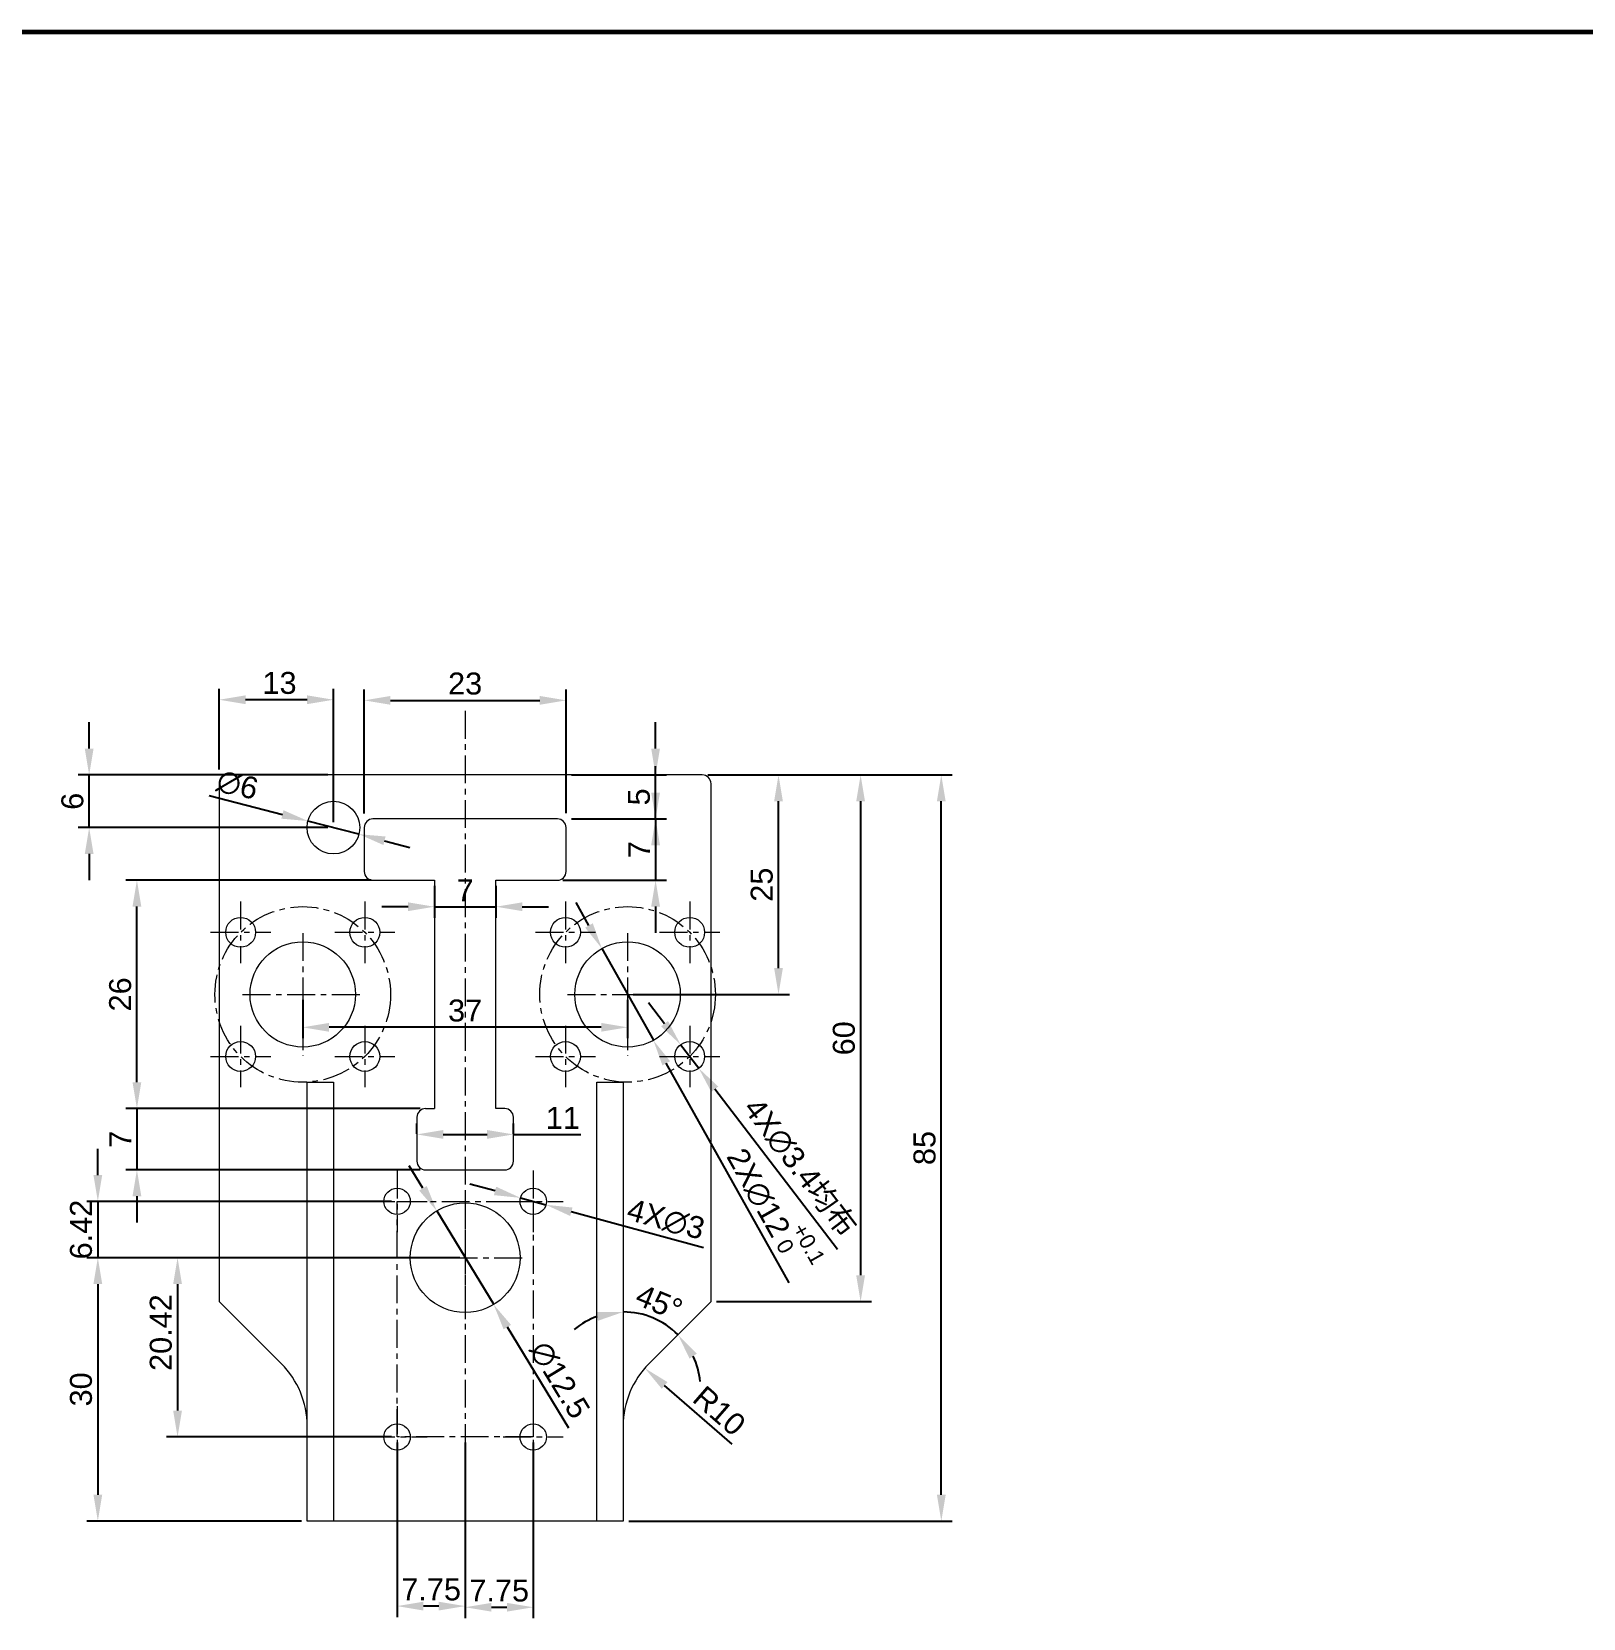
# Model space of a CAD drawing. Header units: millimetres. Extents: x 8228 to 14419, y 2533 to 3289.
# Drawn here: x 10248.3 to 10425, y 2898.1 to 3078.9 of the extents above; entities that cross this region are included whole.
import ezdxf

# ---------------------------------------------------------------- set-up
doc = ezdxf.new("R2010")
doc.units = ezdxf.units.MM
doc.linetypes.add('CENTER', pattern=[50.8, 31.75, -6.35, 6.35, -6.35])
for name, color, linetype, lineweight in [('中心线', 1, 'CENTER', 5), ('标注', 3, 'Continuous', 5), ('线框', 7, 'Continuous', 60)]:
    doc.layers.add(name, color=color, linetype=linetype, lineweight=lineweight)
doc.styles.get("Standard").update_dxf_attribs({"font": 'arial.ttf'})
doc.dimstyles.new('样式0-2', dxfattribs={"dimtxt": 2.5, "dimasz": 3, "dimexe": 1.25, "dimexo": 0.625, "dimtad": 1, "dimdsep": 46, "dimtxsty": 'Standard', "dimcen": 2.5, "dimazin": 0, "dimtfac": 1, "dimtmove": 0, "dimatfit": 3, "dimfxl": 1, "dimarcsym": 0})
doc.dimstyles.new('样式0-2$0', dxfattribs={"dimtxt": 2.5, "dimasz": 3, "dimexe": 1.25, "dimexo": 0.625, "dimtad": 1, "dimdsep": 46, "dimtxsty": 'Standard', "dimcen": 2.5, "dimazin": 0, "dimtfac": 1, "dimtmove": 0, "dimatfit": 3, "dimfxl": 1, "dimarcsym": 0})

# ---------------------------------------------------------------- blocks, each defined once
blk = doc.blocks.new('*D44')
at = {"layer": 'Defpoints', "color": 0, "ltscale": 0.1, "transparency": 16777216}
for p in [(10309.16, 3002.71), (10286.16, 2989.21), (10309.16, 2989.21)]:
    blk.add_point(p, dxfattribs=at)
at = {"layer": '标注', "color": 0, "lineweight": -2, "ltscale": 0.1, "transparency": 16777216}
for p, q in [((10286.16, 2989.83), (10286.16, 3003.96)), ((10289.16, 3002.71), (10306.16, 3002.71)), ((10309.16, 2989.84), (10309.16, 3003.96))]:
    blk.add_line(p, q, dxfattribs=at)
at = {"layer": '标注', "color": 0, "ltscale": 0.1, "transparency": 16777216}
for points in [[(10289.16, 3003.21), (10289.16, 3002.21), (10286.16, 3002.71)], [(10306.16, 3003.21), (10306.16, 3002.21), (10309.16, 3002.71)]]:
    blk.add_solid(points, dxfattribs=at)
at = {"layer": '标注', "color": 0, "ltscale": 0.1, "transparency": 16777216, "insert": (10297.66, 3004.61), "char_height": 2.5, "attachment_point": 5}
blk.add_mtext('23', dxfattribs=at)
blk = doc.blocks.new('*D46')
at = {"layer": 'Defpoints', "color": 0, "ltscale": 0.1, "transparency": 16777216}
for p in [(10303.97, 2946.03), (10306.86, 2945.24)]:
    blk.add_point(p, dxfattribs=at)
at = {"layer": '标注', "color": 0, "lineweight": -2, "ltscale": 0.1, "transparency": 16777216}
for p, q in [((10301.07, 2946.82), (10298.18, 2947.61)), ((10303.97, 2946.03), (10306.86, 2945.24)), ((10324.81, 2940.34), (10309.75, 2944.45))]:
    blk.add_line(p, q, dxfattribs=at)
at = {"layer": '标注', "color": 0, "ltscale": 0.1, "transparency": 16777216}
for points in [[(10301.2, 2947.3), (10300.94, 2946.34), (10303.97, 2946.03)], [(10309.89, 2944.93), (10309.62, 2943.97), (10306.86, 2945.24)]]:
    blk.add_solid(points, dxfattribs=at)
at = {"layer": '标注', "color": 0, "ltscale": 0.1, "transparency": 16777216, "insert": (10320.52, 2943.55), "char_height": 2.5, "attachment_point": 5, "rotation": 344.7311}
blk.add_mtext('4X∅3', dxfattribs=at)
blk = doc.blocks.new('*D47')
at = {"layer": 'Defpoints', "color": 0, "ltscale": 0.1, "transparency": 16777216}
for p in [(10294.16, 2982.21), (10301.16, 2982.21), (10301.16, 2979.2)]:
    blk.add_point(p, dxfattribs=at)
at = {"layer": '标注', "color": 0, "lineweight": -2, "ltscale": 0.1, "transparency": 16777216}
for p, q in [((10294.16, 2981.59), (10294.16, 2977.95)), ((10301.16, 2981.59), (10301.16, 2977.95)), ((10291.16, 2979.2), (10288.16, 2979.2)), ((10294.16, 2979.2), (10301.16, 2979.2)), ((10304.16, 2979.2), (10307.16, 2979.2))]:
    blk.add_line(p, q, dxfattribs=at)
at = {"layer": '标注', "color": 0, "ltscale": 0.1, "transparency": 16777216}
for points in [[(10291.16, 2979.7), (10291.16, 2978.7), (10294.16, 2979.2)], [(10304.16, 2979.7), (10304.16, 2978.7), (10301.16, 2979.2)]]:
    blk.add_solid(points, dxfattribs=at)
at = {"layer": '标注', "color": 0, "ltscale": 0.1, "transparency": 16777216, "insert": (10297.66, 2981.07), "char_height": 2.5, "attachment_point": 5}
blk.add_mtext('7', dxfattribs=at)
blk = doc.blocks.new('*D48')
at = {"layer": 'Defpoints', "color": 0, "ltscale": 0.1, "transparency": 16777216}
for p in [(10292.16, 2952.71), (10303.16, 2953.26), (10303.16, 2952.71)]:
    blk.add_point(p, dxfattribs=at)
at = {"layer": '标注', "color": 0, "lineweight": -2, "ltscale": 0.1, "transparency": 16777216}
for p, q in [((10292.16, 2953.34), (10292.16, 2954.51)), ((10303.16, 2953.34), (10303.16, 2954.51)), ((10295.16, 2953.26), (10300.16, 2953.26)), ((10303.16, 2953.26), (10310.85, 2953.26))]:
    blk.add_line(p, q, dxfattribs=at)
at = {"layer": '标注', "color": 0, "ltscale": 0.1, "transparency": 16777216}
for points in [[(10295.16, 2953.76), (10295.16, 2952.76), (10292.16, 2953.26)], [(10300.16, 2953.76), (10300.16, 2952.76), (10303.16, 2953.26)]]:
    blk.add_solid(points, dxfattribs=at)
at = {"layer": '标注', "color": 0, "ltscale": 0.1, "transparency": 16777216, "insert": (10308.79, 2955.14), "char_height": 2.5, "attachment_point": 5}
blk.add_mtext('11', dxfattribs=at)
blk = doc.blocks.new('*D49')
at = {"layer": 'Defpoints', "color": 0, "ltscale": 0.1, "transparency": 16777216}
for p in [(10260.28, 2982.21), (10287.57, 2982.21), (10293.16, 2956.21)]:
    blk.add_point(p, dxfattribs=at)
at = {"layer": '标注', "color": 0, "lineweight": -2, "ltscale": 0.1, "transparency": 16777216}
for p, q in [((10286.94, 2982.21), (10259.03, 2982.21)), ((10260.28, 2959.21), (10260.28, 2979.21)), ((10292.54, 2956.21), (10259.03, 2956.21))]:
    blk.add_line(p, q, dxfattribs=at)
at = {"layer": '标注', "color": 0, "ltscale": 0.1, "transparency": 16777216}
for points in [[(10259.78, 2979.21), (10260.78, 2979.21), (10260.28, 2982.21)], [(10259.78, 2959.21), (10260.78, 2959.21), (10260.28, 2956.21)]]:
    blk.add_solid(points, dxfattribs=at)
at = {"layer": '标注', "color": 0, "ltscale": 0.1, "transparency": 16777216, "insert": (10258.38, 2969.21), "char_height": 2.5, "attachment_point": 5, "rotation": 90}
blk.add_mtext('26', dxfattribs=at)
blk = doc.blocks.new('*D50')
at = {"layer": 'Defpoints', "color": 0, "ltscale": 0.1, "transparency": 16777216}
for p in [(10279.16, 2969.21), (10316.16, 2969.21), (10279.16, 2965.46)]:
    blk.add_point(p, dxfattribs=at)
at = {"layer": '标注', "color": 0, "lineweight": -2, "ltscale": 0.1, "transparency": 16777216}
for p, q in [((10279.16, 2968.59), (10279.16, 2964.21)), ((10316.16, 2968.59), (10316.16, 2964.21)), ((10313.16, 2965.46), (10282.16, 2965.46))]:
    blk.add_line(p, q, dxfattribs=at)
at = {"layer": '标注', "color": 0, "ltscale": 0.1, "transparency": 16777216}
for points in [[(10282.16, 2965.96), (10282.16, 2964.96), (10279.16, 2965.46)], [(10313.16, 2965.96), (10313.16, 2964.96), (10316.16, 2965.46)]]:
    blk.add_solid(points, dxfattribs=at)
at = {"layer": '标注', "color": 0, "ltscale": 0.1, "transparency": 16777216, "insert": (10297.66, 2967.36), "char_height": 2.5, "attachment_point": 5}
blk.add_mtext('37', dxfattribs=at)
blk = doc.blocks.new('*D51')
at = {"layer": 'Defpoints', "color": 0, "ltscale": 0.1, "transparency": 16777216}
for p in [(10324.66, 2994.21), (10333.35, 2994.21), (10316.16, 2969.21)]:
    blk.add_point(p, dxfattribs=at)
at = {"layer": '标注', "color": 0, "lineweight": -2, "ltscale": 0.1, "transparency": 16777216}
for p, q in [((10325.29, 2994.21), (10334.6, 2994.21)), ((10333.35, 2972.21), (10333.35, 2991.21)), ((10316.79, 2969.21), (10334.6, 2969.21))]:
    blk.add_line(p, q, dxfattribs=at)
at = {"layer": '标注', "color": 0, "ltscale": 0.1, "transparency": 16777216}
for points in [[(10332.85, 2991.21), (10333.85, 2991.21), (10333.35, 2994.21)], [(10332.85, 2972.21), (10333.85, 2972.21), (10333.35, 2969.21)]]:
    blk.add_solid(points, dxfattribs=at)
at = {"layer": '标注', "color": 0, "ltscale": 0.1, "transparency": 16777216, "insert": (10331.45, 2981.71), "char_height": 2.5, "attachment_point": 5, "rotation": 90}
blk.add_mtext('25', dxfattribs=at)
blk = doc.blocks.new('*D52')
at = {"layer": 'Defpoints', "color": 0, "ltscale": 0.1, "transparency": 16777216}
for p in [(10313.23, 2974.44), (10319.1, 2963.98)]:
    blk.add_point(p, dxfattribs=at)
at = {"layer": '标注', "color": 0, "lineweight": -2, "ltscale": 0.1, "transparency": 16777216}
for p, q in [((10311.76, 2977.06), (10310.3, 2979.68)), ((10313.23, 2974.44), (10319.1, 2963.98)), ((10334.58, 2936.36), (10320.56, 2961.36))]:
    blk.add_line(p, q, dxfattribs=at)
at = {"layer": '标注', "color": 0, "ltscale": 0.1, "transparency": 16777216}
for points in [[(10312.2, 2977.31), (10311.33, 2976.82), (10313.23, 2974.44)], [(10321, 2961.6), (10320.13, 2961.12), (10319.1, 2963.98)]]:
    blk.add_solid(points, dxfattribs=at)
at = {"layer": '标注', "color": 0, "ltscale": 0.1, "transparency": 16777216, "insert": (10332.99, 2944.89), "char_height": 2.5, "attachment_point": 5, "rotation": 299.2729}
blk.add_mtext('2X∅12{\\fArial|b0|i0|c134|p34;{}{\\H0.71x;\\C3;\\S+0.1^  0;}{{}}}', dxfattribs=at)
blk = doc.blocks.new('*D53')
at = {"layer": 'Defpoints', "color": 0, "ltscale": 0.1, "transparency": 16777216}
for p in [(10294.42, 2944.55), (10300.91, 2933.87)]:
    blk.add_point(p, dxfattribs=at)
at = {"layer": '标注', "color": 0, "lineweight": -2, "ltscale": 0.1, "transparency": 16777216}
for p, q in [((10292.86, 2947.12), (10291.3, 2949.68)), ((10294.42, 2944.55), (10300.91, 2933.87)), ((10309.46, 2919.78), (10302.47, 2931.3))]:
    blk.add_line(p, q, dxfattribs=at)
at = {"layer": '标注', "color": 0, "ltscale": 0.1, "transparency": 16777216}
for points in [[(10293.29, 2947.38), (10292.43, 2946.86), (10294.42, 2944.55)], [(10302.89, 2931.56), (10302.04, 2931.05), (10300.91, 2933.87)]]:
    blk.add_solid(points, dxfattribs=at)
at = {"layer": '标注', "color": 0, "ltscale": 0.1, "transparency": 16777216, "insert": (10308.43, 2925.28), "char_height": 2.5, "attachment_point": 5, "rotation": 301.2727}
blk.add_mtext('∅12.5', dxfattribs=at)
blk = doc.blocks.new('*D54')
at = {"layer": 'Defpoints', "color": 0, "ltscale": 0.1, "transparency": 16777216}
for p in [(10324.66, 2994.21), (10325.66, 2934.21), (10342.7, 2934.21)]:
    blk.add_point(p, dxfattribs=at)
at = {"layer": '标注', "color": 0, "lineweight": -2, "ltscale": 0.1, "transparency": 16777216}
for p, q in [((10325.29, 2994.21), (10343.95, 2994.21)), ((10342.7, 2991.21), (10342.7, 2937.21)), ((10326.29, 2934.21), (10343.95, 2934.21))]:
    blk.add_line(p, q, dxfattribs=at)
at = {"layer": '标注', "color": 0, "ltscale": 0.1, "transparency": 16777216}
for points in [[(10342.2, 2991.21), (10343.2, 2991.21), (10342.7, 2994.21)], [(10342.2, 2937.21), (10343.2, 2937.21), (10342.7, 2934.21)]]:
    blk.add_solid(points, dxfattribs=at)
at = {"layer": '标注', "color": 0, "ltscale": 0.1, "transparency": 16777216, "insert": (10340.8, 2964.21), "char_height": 2.5, "attachment_point": 5, "rotation": 90}
blk.add_mtext('60', dxfattribs=at)
blk = doc.blocks.new('*D55')
at = {"layer": 'Defpoints', "color": 0, "ltscale": 0.1, "transparency": 16777216}
for p in [(10318.12, 2926.63), (10325.66, 2920.07)]:
    blk.add_point(p, dxfattribs=at)
at = {"layer": '标注', "color": 0, "lineweight": -2, "ltscale": 0.1, "transparency": 16777216}
blk.add_line((10328.09, 2917.96), (10320.38, 2924.66), dxfattribs=at)
at = {"layer": '标注', "color": 0, "ltscale": 0.1, "transparency": 16777216}
blk.add_solid([(10320.71, 2925.04), (10320.05, 2924.28), (10318.12, 2926.63)], dxfattribs=at)
at = {"layer": '标注', "color": 0, "ltscale": 0.1, "transparency": 16777216, "insert": (10326.61, 2921.76), "char_height": 2.5, "attachment_point": 5, "rotation": 319.0097}
blk.add_mtext('R10', dxfattribs=at)
blk = doc.blocks.new('*D56')
at = {"layer": 'Defpoints', "color": 0, "ltscale": 0.1, "transparency": 16777216}
for p in [(10293.16, 2956.21), (10260.28, 2949.21), (10293.16, 2949.21)]:
    blk.add_point(p, dxfattribs=at)
at = {"layer": '标注', "color": 0, "lineweight": -2, "ltscale": 0.1, "transparency": 16777216}
for p, q in [((10260.28, 2959.21), (10260.28, 2962.21)), ((10292.54, 2956.21), (10259.03, 2956.21)), ((10260.28, 2956.21), (10260.28, 2949.21)), ((10292.54, 2949.21), (10259.03, 2949.21)), ((10260.28, 2946.21), (10260.28, 2943.21))]:
    blk.add_line(p, q, dxfattribs=at)
at = {"layer": '标注', "color": 0, "ltscale": 0.1, "transparency": 16777216}
for points in [[(10259.78, 2959.21), (10260.78, 2959.21), (10260.28, 2956.21)], [(10259.78, 2946.21), (10260.78, 2946.21), (10260.28, 2949.21)]]:
    blk.add_solid(points, dxfattribs=at)
at = {"layer": '标注', "color": 0, "ltscale": 0.1, "transparency": 16777216, "insert": (10258.4, 2952.71), "char_height": 2.5, "attachment_point": 5, "rotation": 90}
blk.add_mtext('7', dxfattribs=at)
blk = doc.blocks.new('*D63')
at = {"layer": 'Defpoints', "color": 0, "ltscale": 0.1, "transparency": 16777216}
for p in [(10342.7, 2994.21), (10351.89, 2994.21), (10315.66, 2909.21)]:
    blk.add_point(p, dxfattribs=at)
at = {"layer": '标注', "color": 0, "lineweight": -2, "ltscale": 0.1, "transparency": 16777216}
for p, q in [((10343.32, 2994.21), (10353.14, 2994.21)), ((10351.89, 2912.21), (10351.89, 2991.21)), ((10316.29, 2909.21), (10353.14, 2909.21))]:
    blk.add_line(p, q, dxfattribs=at)
at = {"layer": '标注', "color": 0, "ltscale": 0.1, "transparency": 16777216}
for points in [[(10351.39, 2991.21), (10352.39, 2991.21), (10351.89, 2994.21)], [(10351.39, 2912.21), (10352.39, 2912.21), (10351.89, 2909.21)]]:
    blk.add_solid(points, dxfattribs=at)
at = {"layer": '标注', "color": 0, "ltscale": 0.1, "transparency": 16777216, "insert": (10349.99, 2951.71), "char_height": 2.5, "attachment_point": 5, "rotation": 90}
blk.add_mtext('85', dxfattribs=at)
blk = doc.blocks.new('*D66')
at = {"layer": 'Defpoints', "color": 0, "ltscale": 0.1, "transparency": 16777216}
for p in [(10269.66, 3002.78), (10269.66, 2994.21), (10282.66, 2988.21)]:
    blk.add_point(p, dxfattribs=at)
at = {"layer": '标注', "color": 0, "lineweight": -2, "ltscale": 0.1, "transparency": 16777216}
for p, q in [((10269.66, 2994.84), (10269.66, 3004.03)), ((10279.66, 3002.78), (10272.66, 3002.78)), ((10282.66, 2988.84), (10282.66, 3004.03))]:
    blk.add_line(p, q, dxfattribs=at)
at = {"layer": '标注', "color": 0, "ltscale": 0.1, "transparency": 16777216}
for points in [[(10272.66, 3003.28), (10272.66, 3002.28), (10269.66, 3002.78)], [(10279.66, 3003.28), (10279.66, 3002.28), (10282.66, 3002.78)]]:
    blk.add_solid(points, dxfattribs=at)
at = {"layer": '标注', "color": 0, "ltscale": 0.1, "transparency": 16777216, "insert": (10276.52, 3004.68), "char_height": 2.5, "attachment_point": 5}
blk.add_mtext('13', dxfattribs=at)
blk = doc.blocks.new('*D67')
at = {"layer": 'Defpoints', "color": 0, "ltscale": 0.1, "transparency": 16777216}
for p in [(10254.84, 2994.21), (10282.66, 2994.21), (10282.66, 2988.21)]:
    blk.add_point(p, dxfattribs=at)
at = {"layer": '标注', "color": 0, "lineweight": -2, "ltscale": 0.1, "transparency": 16777216}
for p, q in [((10254.84, 2997.21), (10254.84, 3000.21)), ((10282.04, 2994.21), (10253.59, 2994.21)), ((10254.84, 2988.21), (10254.84, 2994.21)), ((10282.04, 2988.21), (10253.59, 2988.21)), ((10254.84, 2985.21), (10254.84, 2982.21))]:
    blk.add_line(p, q, dxfattribs=at)
at = {"layer": '标注', "color": 0, "ltscale": 0.1, "transparency": 16777216}
for points in [[(10254.34, 2997.21), (10255.34, 2997.21), (10254.84, 2994.21)], [(10254.34, 2985.21), (10255.34, 2985.21), (10254.84, 2988.21)]]:
    blk.add_solid(points, dxfattribs=at)
at = {"layer": '标注', "color": 0, "ltscale": 0.1, "transparency": 16777216, "insert": (10252.94, 2991.21), "char_height": 2.5, "attachment_point": 5, "rotation": 90}
blk.add_mtext('6', dxfattribs=at)
blk = doc.blocks.new('*D68')
at = {"layer": 'Defpoints', "color": 0, "ltscale": 0.1, "transparency": 16777216}
for p in [(10279.76, 2988.96), (10285.57, 2987.46)]:
    blk.add_point(p, dxfattribs=at)
at = {"layer": '标注', "color": 0, "lineweight": -2, "ltscale": 0.1, "transparency": 16777216}
for p, q in [((10268.52, 2991.86), (10276.85, 2989.71)), ((10285.57, 2987.46), (10279.76, 2988.96)), ((10288.47, 2986.71), (10291.38, 2985.96))]:
    blk.add_line(p, q, dxfattribs=at)
at = {"layer": '标注', "color": 0, "ltscale": 0.1, "transparency": 16777216}
for points in [[(10276.98, 2990.19), (10276.73, 2989.23), (10279.76, 2988.96)], [(10288.6, 2987.2), (10288.35, 2986.23), (10285.57, 2987.46)]]:
    blk.add_solid(points, dxfattribs=at)
at = {"layer": '标注', "color": 0, "ltscale": 0.1, "transparency": 16777216, "insert": (10271.73, 2993.07), "char_height": 2.5, "attachment_point": 5, "rotation": 345.5296}
blk.add_mtext('∅6', dxfattribs=at)
blk = doc.blocks.new('*D106')
at = {"layer": 'Defpoints', "color": 0, "transparency": 16777216}
for p in [(10289.91, 2918.79), (10297.66, 2913.91), (10289.91, 2899.52)]:
    blk.add_point(p, dxfattribs=at)
at = {"layer": '标注', "color": 0, "lineweight": -2, "transparency": 16777216}
for p, q in [((10289.91, 2918.16), (10289.91, 2898.27)), ((10297.66, 2913.29), (10297.66, 2898.27)), ((10294.66, 2899.52), (10292.91, 2899.52))]:
    blk.add_line(p, q, dxfattribs=at)
at = {"layer": '标注', "color": 0, "transparency": 16777216}
for points in [[(10292.91, 2900.02), (10292.91, 2899.02), (10289.91, 2899.52)], [(10294.66, 2900.02), (10294.66, 2899.02), (10297.66, 2899.52)]]:
    blk.add_solid(points, dxfattribs=at)
at = {"layer": '标注', "color": 0, "transparency": 16777216, "insert": (10293.79, 2901.41), "char_height": 2.5, "attachment_point": 5}
blk.add_mtext('7.75', dxfattribs=at)
blk = doc.blocks.new('*D107')
at = {"layer": 'Defpoints', "color": 0, "transparency": 16777216}
for p in [(10297.66, 2939.21), (10264.91, 2918.79), (10289.91, 2918.79)]:
    blk.add_point(p, dxfattribs=at)
at = {"layer": '标注', "color": 0, "lineweight": -2, "transparency": 16777216}
for p, q in [((10297.04, 2939.21), (10263.66, 2939.21)), ((10264.91, 2936.21), (10264.91, 2921.79)), ((10289.29, 2918.79), (10263.66, 2918.79))]:
    blk.add_line(p, q, dxfattribs=at)
at = {"layer": '标注', "color": 0, "transparency": 16777216}
for points in [[(10264.41, 2936.21), (10265.41, 2936.21), (10264.91, 2939.21)], [(10264.41, 2921.79), (10265.41, 2921.79), (10264.91, 2918.79)]]:
    blk.add_solid(points, dxfattribs=at)
at = {"layer": '标注', "color": 0, "transparency": 16777216, "insert": (10263.01, 2930.68), "char_height": 2.5, "attachment_point": 5, "rotation": 90}
blk.add_mtext('20.42', dxfattribs=at)
blk = doc.blocks.new('*D108')
at = {"layer": 'Defpoints', "color": 0, "transparency": 16777216}
for p in [(10289.91, 2945.63), (10255.83, 2939.21), (10297.66, 2939.21)]:
    blk.add_point(p, dxfattribs=at)
at = {"layer": '标注', "color": 0, "lineweight": -2, "transparency": 16777216}
for p, q in [((10255.83, 2948.63), (10255.83, 2951.63)), ((10289.29, 2945.63), (10254.58, 2945.63)), ((10255.83, 2945.63), (10255.83, 2939.21)), ((10297.04, 2939.21), (10254.58, 2939.21)), ((10255.83, 2936.21), (10255.83, 2933.21))]:
    blk.add_line(p, q, dxfattribs=at)
at = {"layer": '标注', "color": 0, "transparency": 16777216}
for points in [[(10255.33, 2948.63), (10256.33, 2948.63), (10255.83, 2945.63)], [(10255.33, 2936.21), (10256.33, 2936.21), (10255.83, 2939.21)]]:
    blk.add_solid(points, dxfattribs=at)
at = {"layer": '标注', "color": 0, "transparency": 16777216, "insert": (10253.92, 2942.42), "char_height": 2.5, "attachment_point": 5, "rotation": 90}
blk.add_mtext('6.42', dxfattribs=at)
blk = doc.blocks.new('*D127')
at = {"layer": 'Defpoints', "color": 0, "transparency": 16777216}
for p in [(10309.16, 2994.21), (10319.35, 2994.21), (10309.16, 2989.21)]:
    blk.add_point(p, dxfattribs=at)
at = {"layer": '标注', "color": 0, "lineweight": -2, "transparency": 16777216}
for p, q in [((10319.35, 2997.21), (10319.35, 3000.21)), ((10309.79, 2994.21), (10320.6, 2994.21)), ((10319.35, 2989.21), (10319.35, 2994.21)), ((10309.79, 2989.21), (10320.6, 2989.21)), ((10319.35, 2986.21), (10319.35, 2983.21))]:
    blk.add_line(p, q, dxfattribs=at)
at = {"layer": '标注', "color": 0, "transparency": 16777216}
for points in [[(10318.85, 2997.21), (10319.85, 2997.21), (10319.35, 2994.21)], [(10318.85, 2986.21), (10319.85, 2986.21), (10319.35, 2989.21)]]:
    blk.add_solid(points, dxfattribs=at)
at = {"layer": '标注', "color": 0, "transparency": 16777216, "insert": (10317.46, 2991.71), "char_height": 2.5, "attachment_point": 5, "rotation": 90}
blk.add_mtext('5', dxfattribs=at)
blk = doc.blocks.new('*D128')
at = {"layer": 'Defpoints', "color": 0, "transparency": 16777216}
for p in [(10309.16, 2989.21), (10308.16, 2982.21), (10319.35, 2982.21)]:
    blk.add_point(p, dxfattribs=at)
at = {"layer": '标注', "color": 0, "lineweight": -2, "transparency": 16777216}
for p, q in [((10319.35, 2992.21), (10319.35, 2995.21)), ((10309.79, 2989.21), (10320.6, 2989.21)), ((10319.35, 2989.21), (10319.35, 2982.21)), ((10308.79, 2982.21), (10320.6, 2982.21)), ((10319.35, 2979.21), (10319.35, 2976.21))]:
    blk.add_line(p, q, dxfattribs=at)
at = {"layer": '标注', "color": 0, "transparency": 16777216}
for points in [[(10318.85, 2992.21), (10319.85, 2992.21), (10319.35, 2989.21)], [(10318.85, 2979.21), (10319.85, 2979.21), (10319.35, 2982.21)]]:
    blk.add_solid(points, dxfattribs=at)
at = {"layer": '标注', "color": 0, "transparency": 16777216, "insert": (10317.48, 2985.71), "char_height": 2.5, "attachment_point": 5, "rotation": 90}
blk.add_mtext('7', dxfattribs=at)
blk = doc.blocks.new('*D129')
at = {"layer": 'Defpoints', "color": 0, "transparency": 16777216}
for p in [(10297.66, 2939.21), (10255.83, 2909.21), (10279.66, 2909.21)]:
    blk.add_point(p, dxfattribs=at)
at = {"layer": '标注', "color": 0, "lineweight": -2, "transparency": 16777216}
for p, q in [((10297.04, 2939.21), (10254.58, 2939.21)), ((10255.83, 2936.21), (10255.83, 2912.21)), ((10279.04, 2909.21), (10254.58, 2909.21))]:
    blk.add_line(p, q, dxfattribs=at)
at = {"layer": '标注', "color": 0, "transparency": 16777216}
for points in [[(10255.33, 2936.21), (10256.33, 2936.21), (10255.83, 2939.21)], [(10255.33, 2912.21), (10256.33, 2912.21), (10255.83, 2909.21)]]:
    blk.add_solid(points, dxfattribs=at)
at = {"layer": '标注', "color": 0, "transparency": 16777216, "insert": (10253.92, 2924.21), "char_height": 2.5, "attachment_point": 5, "rotation": 90}
blk.add_mtext('30', dxfattribs=at)
blk = doc.blocks.new('*D130')
at = {"layer": 'Defpoints', "color": 0, "transparency": 16777216}
for p in [(10297.66, 2918.79), (10305.41, 2918.79), (10305.41, 2899.39)]:
    blk.add_point(p, dxfattribs=at)
at = {"layer": '标注', "color": 0, "lineweight": -2, "transparency": 16777216}
for p, q in [((10297.66, 2918.16), (10297.66, 2898.14)), ((10305.41, 2918.16), (10305.41, 2898.14)), ((10300.66, 2899.39), (10302.41, 2899.39))]:
    blk.add_line(p, q, dxfattribs=at)
at = {"layer": '标注', "color": 0, "transparency": 16777216}
for points in [[(10300.66, 2899.89), (10300.66, 2898.89), (10297.66, 2899.39)], [(10302.41, 2899.89), (10302.41, 2898.89), (10305.41, 2899.39)]]:
    blk.add_solid(points, dxfattribs=at)
at = {"layer": '标注', "color": 0, "transparency": 16777216, "insert": (10301.54, 2901.28), "char_height": 2.5, "attachment_point": 5}
blk.add_mtext('7.75', dxfattribs=at)
blk = doc.blocks.new('*D131')
at = {"layer": 'Defpoints', "color": 0, "transparency": 16777216}
for p in [(10315.66, 2959.21), (10325.66, 2934.21), (10320.07, 2931.85), (10318.59, 2927.14), (10315.66, 2914.21)]:
    blk.add_point(p, dxfattribs=at)
at = {"layer": '标注', "color": 0, "lineweight": -2, "transparency": 16777216}
for start, end in [(109.5831, 129.1662), (45, 90), (5.8338, 25.4169)]:
    blk.add_arc((10315.66, 2924.21), 8.82, start, end, dxfattribs=at)
at = {"layer": '标注', "color": 0, "transparency": 16777216}
for points in [[(10312.62, 2933.01), (10312.79, 2932.03), (10315.66, 2933.03)], [(10323.22, 2927.71), (10324.04, 2928.28), (10321.9, 2930.45)]]:
    blk.add_solid(points, dxfattribs=at)
at = {"layer": '标注', "color": 0, "transparency": 16777216, "insert": (10319.76, 2934.11), "char_height": 2.5, "attachment_point": 5, "rotation": 337.5}
blk.add_mtext('45°', dxfattribs=at)
blk = doc.blocks.new('*D164')
at = {"layer": 'Defpoints', "color": 0, "transparency": 16777216}
for p in [(10322.2, 2963.49), (10324.27, 2960.79)]:
    blk.add_point(p, dxfattribs=at)
at = {"layer": '标注', "color": 0, "lineweight": -2, "transparency": 16777216}
for p, q in [((10320.38, 2965.87), (10318.55, 2968.25)), ((10322.2, 2963.49), (10324.27, 2960.79)), ((10340.06, 2940.16), (10326.09, 2958.41))]:
    blk.add_line(p, q, dxfattribs=at)
at = {"layer": '标注', "color": 0, "transparency": 16777216}
for points in [[(10320.77, 2966.18), (10319.98, 2965.57), (10322.2, 2963.49)], [(10326.49, 2958.71), (10325.69, 2958.1), (10324.27, 2960.79)]]:
    blk.add_solid(points, dxfattribs=at)
at = {"layer": '标注', "color": 0, "transparency": 16777216, "insert": (10335.79, 2949.47), "char_height": 2.5, "attachment_point": 5, "rotation": 307.4401}
blk.add_mtext('4X∅3.4{\\fSimSun|b0|i0|c134|p2;均布}', dxfattribs=at)

msp = doc.modelspace()

# ---------------------------------------------------------------- linework, layer by layer
at = {"linetype": 'Continuous', "lineweight": 15, "ltscale": 0.1}
for p, q in [((10269.66362221, 2993.21061503), (10269.66362221, 2934.21061503)), ((10324.66362221, 2994.21061503), (10270.66362221, 2994.21061503)), ((10325.66362221, 2934.21061503), (10325.66362221, 2993.21061503)), ((10286.16362221, 2988.21061503), (10286.16362221, 2983.21061503)), ((10308.16362221, 2989.21061503), (10287.16362221, 2989.21061503)), ((10309.16362221, 2983.21061503), (10309.16362221, 2988.21061503)), ((10287.16362221, 2982.21061503), (10294.16362221, 2982.21061503)), ((10294.16362221, 2982.21061503), (10294.16362221, 2956.21061503)), ((10301.16362221, 2982.21061503), (10308.16362221, 2982.21061503)), ((10301.16362221, 2956.21061503), (10301.16362221, 2982.21061503)), ((10279.66362221, 2959.21061503), (10282.66362221, 2959.21061503)), ((10279.66362221, 2914.21061503), (10279.66362221, 2959.21061503)), ((10282.66362221, 2959.21061503), (10282.66362221, 2914.21061503)), ((10312.66362221, 2914.21061503), (10312.66362221, 2959.21061503)), ((10312.66362221, 2959.21061503), (10315.66362221, 2959.21061503)), ((10315.66362221, 2959.21061503), (10315.66362221, 2914.21061503)), ((10293.16362221, 2956.21061503), (10294.16362221, 2956.21061503)), ((10302.16362221, 2956.21061503), (10301.16362221, 2956.21061503)), ((10292.16362221, 2955.21061503), (10292.16362221, 2950.21061503)), ((10303.16362221, 2950.21061503), (10303.16362221, 2955.21061503)), ((10293.16362221, 2949.21061503), (10302.16362221, 2949.21061503)), ((10269.66362221, 2934.21061503), (10276.73469002, 2927.13954721)), ((10318.5925544, 2927.13954721), (10325.66362221, 2934.21061503)), ((10279.66362221, 2909.21061503), (10279.66362221, 2914.21061503)), ((10282.66362221, 2914.21061503), (10282.66362221, 2909.21061503)), ((10312.66362221, 2909.21061503), (10312.66362221, 2914.21061503)), ((10315.66362221, 2914.21061503), (10315.66362221, 2909.21061503)), ((10282.66362221, 2909.21061503), (10279.66362221, 2909.21061503)), ((10312.66362221, 2909.21061503), (10282.66362221, 2909.21061503)), ((10315.66362221, 2909.21061503), (10312.66362221, 2909.21061503))]:
    msp.add_line(p, q, dxfattribs=at)
for centre, radius in [((10282.66362221, 2988.21061503), 3), ((10272.09255531, 2976.28168374), 1.7), ((10286.23469093, 2976.28168193), 1.7), ((10309.09255531, 2976.28168374), 1.7), ((10323.23469093, 2976.28168193), 1.7), ((10279.16362221, 2969.21061503), 6), ((10316.16362221, 2969.21061503), 6), ((10272.09255349, 2962.13954812), 1.7), ((10286.23468912, 2962.13954631), 1.7), ((10309.09255349, 2962.13954812), 1.7), ((10323.23468912, 2962.13954631), 1.7), ((10289.91362221, 2945.63400878), 1.5), ((10305.41362221, 2945.63400878), 1.5), ((10297.66362221, 2939.21061503), 6.25), ((10289.91362221, 2918.78722127), 1.5), ((10305.41362221, 2918.78722127), 1.5)]:
    msp.add_circle(centre, radius, dxfattribs=at)
for centre, radius, start, end in [((10270.66362221, 2993.21061503), 1, 90, 180), ((10324.66362221, 2993.21061503), 1, 0, 90), ((10287.16362221, 2988.21061503), 1, 90, 180), ((10308.16362221, 2988.21061503), 1, 0, 90), ((10287.16362221, 2983.21061503), 1, 180, 270), ((10308.16362221, 2983.21061503), 1, 270, 0), ((10293.16362221, 2955.21061503), 1, 90, 180), ((10302.16362221, 2955.21061503), 1, 0, 90), ((10293.16362221, 2950.21061503), 1, 180, 270), ((10302.16362221, 2950.21061503), 1, 270, 0), ((10269.66362221, 2920.0684794), 10, 0, 45), ((10325.66362221, 2920.0684794), 10, 135, 180)]:
    msp.add_arc(centre, radius, start, end, dxfattribs=at)
at = {"layer": '中心线', "ltscale": 0.1}
for p, q in [((10297.66362221, 3001.51586375), (10297.66362221, 2899.38516077)), ((10272.09255531, 2979.77898528), (10272.09255531, 2972.78438221)), ((10286.23469093, 2979.77898347), (10286.23469093, 2972.7843804)), ((10309.09255531, 2979.77898528), (10309.09255531, 2972.78438221)), ((10323.23469093, 2979.77898347), (10323.23469093, 2972.7843804)), ((10268.66974832, 2976.28168374), (10275.51536229, 2976.28168374)), ((10279.16362221, 2976.2052181), (10279.16362221, 2962.21601195)), ((10282.81188394, 2976.28168193), (10289.65749792, 2976.28168193)), ((10305.66974832, 2976.28168374), (10312.51536229, 2976.28168374)), ((10316.16362221, 2976.2052181), (10316.16362221, 2962.21601195)), ((10319.81188394, 2976.28168193), (10326.65749792, 2976.28168193)), ((10272.31800824, 2969.21061503), (10286.00923619, 2969.21061503)), ((10309.31800824, 2969.21061503), (10323.00923619, 2969.21061503)), ((10272.09255349, 2965.63684966), (10272.09255349, 2958.64224659)), ((10286.23468912, 2965.63684784), (10286.23468912, 2958.64224477)), ((10309.09255349, 2965.63684966), (10309.09255349, 2958.64224659)), ((10323.23468912, 2965.63684784), (10323.23468912, 2958.64224477)), ((10268.66974651, 2962.13954812), (10275.51536048, 2962.13954812)), ((10282.81188213, 2962.13954631), (10289.6574961, 2962.13954631)), ((10305.66974651, 2962.13954812), (10312.51536048, 2962.13954812)), ((10319.81188213, 2962.13954631), (10326.6574961, 2962.13954631)), ((10289.91362221, 2949.13131032), (10289.91362221, 2942.13670725)), ((10305.41362221, 2949.13131032), (10305.41362221, 2942.13670725)), ((10286.49081522, 2945.63400878), (10293.3364292, 2945.63400878)), ((10289.91362221, 2945.63400878), (10305.41362221, 2945.63400878)), ((10289.91362221, 2918.78722127), (10289.91362221, 2945.63400878)), ((10297.66362221, 2946.2052181), (10297.66362221, 2932.21601195)), ((10301.99081522, 2945.63400878), (10308.8364292, 2945.63400878)), ((10305.41362221, 2945.63400878), (10305.41362221, 2918.78722127)), ((10290.81800824, 2939.21061503), (10304.50923619, 2939.21061503)), ((10289.91362221, 2922.2845228), (10289.91362221, 2915.28991973)), ((10305.41362221, 2922.2845228), (10305.41362221, 2915.28991973)), ((10286.49081522, 2918.78722127), (10293.3364292, 2918.78722127)), ((10305.41362221, 2918.78722127), (10289.91362221, 2918.78722127)), ((10301.99081522, 2918.78722127), (10308.8364292, 2918.78722127))]:
    msp.add_line(p, q, dxfattribs=at)
for centre in [(10279.16362221, 2969.21061503), (10316.16362221, 2969.21061503)]:
    msp.add_circle(centre, 10, dxfattribs=at)
at = {"layer": '线框', "ltscale": 0.1}
msp.add_line((10067.10397235, 3078.88443578), (10601.70397235, 3078.88443578), dxfattribs=at)

# ---------------------------------------------------------------- dimensions: what is measured, and where the dimension line sits
at = {"layer": '标注', "ltscale": 0.1}
for base, p1, p2, picture, middle in [((10269.66362221, 3002.78057086), (10282.66362221, 2988.21061503), (10269.66362221, 2994.21061503), '*D66', (10276.52062232, 3002.78057086)), ((10309.16362221, 3002.70670591), (10286.16362221, 2989.20967865), (10309.16362221, 2989.21061503), '*D44', (10297.66362221, 3002.70670591)), ((10303.16362221, 2953.26219321), (10292.16362221, 2952.71061503), (10303.16362221, 2952.71061503), '*D48', (10308.79288551, 2953.26219321))]:
    dim = msp.add_linear_dim(base=base, p1=p1, p2=p2, dimstyle='样式0-2$0', dxfattribs=at)
    dim.commit()
    dim.dimension.update_dxf_attribs({"geometry": picture, "text_midpoint": middle, "dimtype": 160})
for base, p1, p2, picture, middle in [((10254.8407873, 2994.21061503), (10282.66362221, 2988.21061503), (10282.66362221, 2994.21061503), '*D67', (10254.8407873, 2991.21061503)), ((10351.89060479, 2994.21061503), (10315.66362221, 2909.21061503), (10342.69961571, 2994.21061503), '*D63', (10351.89060479, 2951.71061503)), ((10333.35267485, 2994.21061503), (10316.16362221, 2969.21061503), (10324.66362221, 2994.21061503), '*D51', (10333.35267485, 2981.71061503)), ((10260.2792282, 2982.21061503), (10293.16362221, 2956.21061503), (10287.56983634, 2982.21061503), '*D49', (10260.2792282, 2969.21061503)), ((10260.27990253, 2949.21061503), (10293.16362221, 2956.21061503), (10293.16362221, 2949.21061503), '*D56', (10260.27990253, 2952.71061503))]:
    dim = msp.add_linear_dim(base=base, p1=p1, p2=p2, angle=90, dimstyle='样式0-2$0', dxfattribs=at)
    dim.commit()
    dim.dimension.update_dxf_attribs({"geometry": picture, "text_midpoint": middle, "dimtype": 160})
at = {"layer": '标注'}
for base, p1, p2, picture, middle in [((10319.35334002, 2994.21061503), (10309.16362221, 2989.21061503), (10309.16362221, 2994.21061503), '*D127', (10317.45702351, 2991.71061503)), ((10255.82637902, 2909.21061503), (10297.66362221, 2939.21061503), (10279.66362221, 2909.21061503), '*D129', (10253.92409389, 2924.21061503))]:
    dim = msp.add_linear_dim(base=base, p1=p1, p2=p2, angle=90, dimstyle='样式0-2$0', dxfattribs=at)
    dim.commit()
    dim.dimension.update_dxf_attribs({"geometry": picture, "text_midpoint": middle})
at = {"layer": '标注', "ltscale": 0.1}
for p1, p2, picture, middle in [((10285.56845264, 2987.46097499), (10279.75879178, 2988.96025506), '*D68', (10271.72712244, 2993.0688986)), ((10294.41916986, 2944.5525275), (10300.90807457, 2933.86870255), '*D53', (10306.74357401, 2924.26069358))]:
    dim = msp.add_diameter_dim_2p(p1=p1, p2=p2, dimstyle='样式0-2', dxfattribs=at)
    dim.commit()
    dim.dimension.update_dxf_attribs({"geometry": picture, "text_midpoint": middle})
at = {"layer": '标注'}
for base, p1, p2, picture, middle in [((10319.35334002, 2982.21061503), (10309.16362221, 2989.21061503), (10308.16362221, 2982.21061503), '*D128', (10319.35334002, 2985.71061503)), ((10255.82637902, 2939.21061503), (10289.91362221, 2945.63400878), (10297.66362221, 2939.21061503), '*D108', (10255.82637902, 2942.42231191)), ((10264.9141306, 2918.78722127), (10297.66362221, 2939.21061503), (10289.91362221, 2918.78722127), '*D107', (10264.9141306, 2930.67508112))]:
    dim = msp.add_linear_dim(base=base, p1=p1, p2=p2, angle=90, dimstyle='样式0-2$0', dxfattribs=at)
    dim.commit()
    dim.dimension.update_dxf_attribs({"geometry": picture, "text_midpoint": middle, "dimtype": 160})
at = {"layer": '标注', "ltscale": 0.1}
dim = msp.add_linear_dim(base=(10342.69961571, 2934.21061503), p1=(10324.66362221, 2994.21061503), p2=(10325.66362221, 2934.21061503), angle=90, dimstyle='样式0-2$0', dxfattribs=at)
dim.commit()
dim.dimension.update_dxf_attribs({"geometry": '*D54', "text_midpoint": (10340.79818324, 2964.21061503)})
for base, p1, p2, picture, middle in [((10301.16362221, 2979.19858123), (10294.16362221, 2982.21061503), (10301.16362221, 2982.21061503), '*D47', (10297.66362221, 2981.07358123)), ((10279.16362221, 2965.45639061), (10316.16362221, 2969.21061503), (10279.16362221, 2969.21061503), '*D50', (10297.66362221, 2967.35867574))]:
    dim = msp.add_linear_dim(base=base, p1=p1, p2=p2, dimstyle='样式0-2$0', dxfattribs=at)
    dim.commit()
    dim.dimension.update_dxf_attribs({"geometry": picture, "text_midpoint": middle})
dim = msp.add_diameter_dim_2p(p1=(10313.22980711, 2974.44442138), p2=(10319.09743732, 2963.97680867), text='2X<>{\\fArial|b0|i0|c134|p34;{}{\\H0.71x;\\C3;\\S+0.1^  0;}{{}}}', dimstyle='样式0-2', override={"dimtp": 0.1}, dxfattribs=at)
dim.commit()
dim.dimension.update_dxf_attribs({"geometry": '*D52', "text_midpoint": (10330.55863215, 2943.53050508), "dimtype": 163})
at = {"layer": '标注'}
dim = msp.add_diameter_dim_2p(p1=(10322.20120461, 2963.48932768), p2=(10324.26817363, 2960.78976493), text='4X<>{\\fSimSun|b0|i0|c134|p2;均布}', dimstyle='样式0-2', dxfattribs=at)
dim.commit()
dim.dimension.update_dxf_attribs({"geometry": '*D164', "text_midpoint": (10333.98890668, 2948.09401159)})
dim = msp.add_angular_dim_2l(base=(10320.0737238, 2931.84913504), line1=((10315.66362221, 2959.21061503), (10315.66362221, 2914.21061503)), line2=((10318.5925544, 2927.13954721), (10325.66362221, 2934.21061503)), dimstyle='样式0-2', override={"dimadec": 0}, dxfattribs=at)
dim.commit()
dim.dimension.update_dxf_attribs({"geometry": '*D131', "text_midpoint": (10319.76465674, 2934.11138822)})
at = {"layer": '标注', "ltscale": 0.1}
dim = msp.add_diameter_dim_2p(p1=(10303.96657117, 2946.02903194), p2=(10306.86067325, 2945.23898562), text='4X<>', dimstyle='样式0-2', dxfattribs=at)
dim.commit()
dim.dimension.update_dxf_attribs({"geometry": '*D46', "text_midpoint": (10320.00007756, 2941.65212595), "dimtype": 163})
dim = msp.add_radius_dim(center=(10325.66362221, 2920.0684794), mpoint=(10318.11541564, 2926.62779168), dimstyle='样式0-2', dxfattribs=at)
dim.commit()
dim.dimension.update_dxf_attribs({"geometry": '*D55', "text_midpoint": (10325.36743491, 2920.32586306), "dimtype": 164})
at = {"layer": '标注'}
dim = msp.add_linear_dim(base=(10289.91362221, 2899.51809906), p1=(10297.66362221, 2913.91293276), p2=(10289.91362221, 2918.78722127), dimstyle='样式0-2$0', dxfattribs=at)
dim.commit()
dim.dimension.update_dxf_attribs({"geometry": '*D106', "text_midpoint": (10293.78862221, 2899.51809906), "dimtype": 160})
dim = msp.add_linear_dim(base=(10305.41362221, 2899.38516077), p1=(10297.66362221, 2918.78722127), p2=(10305.41362221, 2918.78722127), dimstyle='样式0-2$0', dxfattribs=at)
dim.commit()
dim.dimension.update_dxf_attribs({"geometry": '*D130', "text_midpoint": (10301.53862221, 2901.28147727)})

doc.saveas('drawing.dxf')
